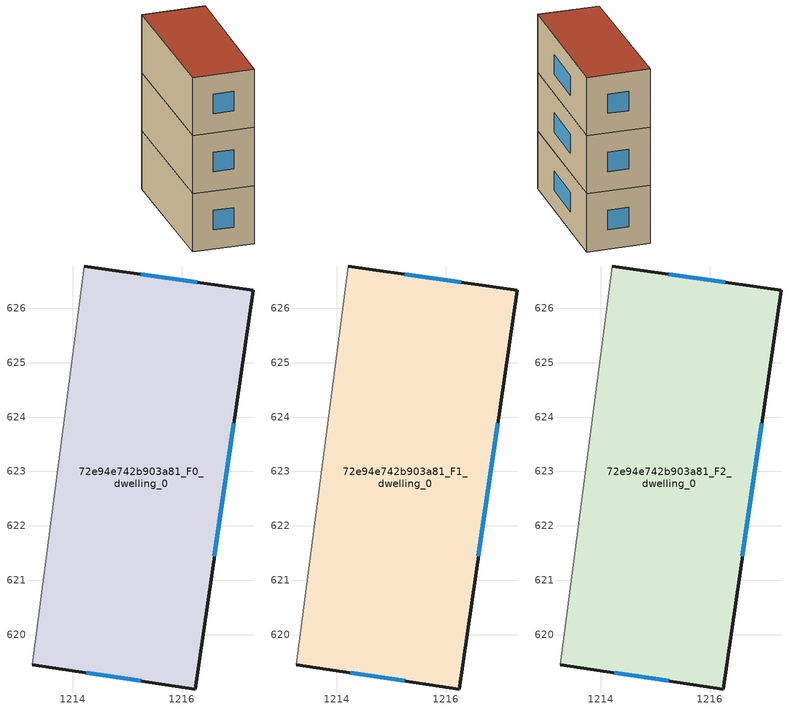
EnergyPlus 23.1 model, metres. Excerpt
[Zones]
72e94e742b903a81_F0_dwelling_0
 floor ground (EU_floor_Construction): 1217.32,626.32 1216.25,619 1213.26,619.45 1214.22,626.77 z0
 wall outside (EU_wall_Construction): 1213.26,619.45 1216.25,619 1217.32,626.32 1214.22,626.77 z0:3
 wall adiabatic (EU_wall_Construction): 1214.22,626.77 1213.26,619.45 z0:3
 window (EU_Window_Construction): 1216.28,626.47 1215.25,626.62 / 1216.6,621.44 1216.96,623.88 / 1214.25,619.3 1215.25,619.15 z1:2
72e94e742b903a81_F1_dwelling_0
 floor to 72e94e742b903a81_F0_dwelling_0 (EU_floor_Construction): 1217.32,626.32 1216.25,619 1213.26,619.45 1214.22,626.77 z3
 wall outside (EU_wall_Construction): 1213.26,619.45 1216.25,619 1217.32,626.32 1214.22,626.77 z3:6
 wall adiabatic (EU_wall_Construction): 1214.22,626.77 1213.26,619.45 z3:6
 window (EU_Window_Construction): 1216.28,626.47 1215.25,626.62 / 1216.6,621.44 1216.96,623.88 / 1214.25,619.3 1215.25,619.15 z4:5
72e94e742b903a81_F2_dwelling_0
 floor to 72e94e742b903a81_F1_dwelling_0 (EU_floor_Construction): 1217.32,626.32 1216.25,619 1213.26,619.45 1214.22,626.77 z6
 wall outside (EU_wall_Construction): 1213.26,619.45 1216.25,619 1217.32,626.32 1214.22,626.77 z6:9
 wall adiabatic (EU_wall_Construction): 1214.22,626.77 1213.26,619.45 z6:9
 window (EU_Window_Construction): 1216.28,626.47 1215.25,626.62 / 1216.6,621.44 1216.96,623.88 / 1214.25,619.3 1215.25,619.15 z7:8
 roof outside (EU_roof_Construction): 1216.25,619 1217.32,626.32 1214.22,626.77 1213.26,619.45 z9
[Building]
EU S2 Campaign: North Axis=0; Terrain=City; Solar Distribution=FullExterior
[Site:Location]
Bologna: Latitude=44.5; Longitude=11.25; Time Zone=1; Elevation=37
[SizingPeriod:WeatherFileDays]
AnnualSizingPeriod: Begin Month=1; Begin Day of Month=1; End Month=12; End Day of Month=31; Day of Week for Start Day=Monday; Use Weather File Daylight Saving Period=No; Use Weather File Rain and Snow Indicators=No
[MATERIAL]
EU_InternalMass_Material: Roughness=MediumRough; Thickness=0.1; Conductivity=1; Density=1800; Specific Heat=900; Thermal Absorptance=0.9; Solar Absorptance=0.7; Visible Absorptance=0.7
[MATERIAL:NOMASS] Roughness=MediumRough; Thermal Absorptance=0.9; Solar Absorptance=0.7; Visible Absorptance=0.7
Name | Thermal Resistance
EU_wall_NoMass | 0.937881
EU_roof_NoMass | 0.548572
EU_floor_NoMass | 0.71348
[WINDOWMATERIAL:SIMPLEGLAZINGSYSTEM]
EU_Window_SimpleGlazing: UFactor=4.25633; Solar Heat Gain Coefficient=0.85; Visible Transmittance=0.85
[CONSTRUCTION]
EU_wall_Construction: EU_wall_NoMass
EU_roof_Construction: EU_roof_NoMass
EU_floor_Construction: EU_floor_NoMass
EU_Window_Construction: EU_Window_SimpleGlazing
EU_InternalMass_Construction: EU_InternalMass_Material
[ZONE] Type=1; Multiplier=1; Ceiling Height=autocalculate; Floor Area=autocalculate; Part of Total Floor Area=Yes
Name | Volume
72e94e742b903a81_F0_dwelling_0 | 68.239
72e94e742b903a81_F1_dwelling_0; 72e94e742b903a81_F2_dwelling_0 | 68.2375
[INTERNALMASS] Construction=EU_InternalMass_Construction; Surface Area=22.7461
Name | Zone or ZoneList
72e94e742b903a81_F0_dwelling_0_EU_InternalMass | 72e94e742b903a81_F0_dwelling_0
72e94e742b903a81_F1_dwelling_0_EU_InternalMass | 72e94e742b903a81_F1_dwelling_0
72e94e742b903a81_F2_dwelling_0_EU_InternalMass | 72e94e742b903a81_F2_dwelling_0
[OTHEREQUIPMENT] Fuel Type=Electricity; Design Level Calculation Method=Watts/Area; Power per Zone Floor Area=1; Fraction Latent=0; Fraction Radiant=0; Fraction Lost=0; Carbon Dioxide Generation Rate=0; EndUse Subcategory=EU_Step8_InternalGains
Name | Zone or ZoneList or Space or SpaceList | Schedule
EU_Step8_InternalGain_72e94e742b903a81_F0_dwelling_0_f000 | 72e94e742b903a81_F0_dwelling_0 | EU_Step8_GainSchedule_72e94e742b903a81_F0_dwelling_0_f000
EU_Step8_InternalGain_72e94e742b903a81_F1_dwelling_0_f000 | 72e94e742b903a81_F1_dwelling_0 | EU_Step8_GainSchedule_72e94e742b903a81_F1_dwelling_0_f000
EU_Step8_InternalGain_72e94e742b903a81_F2_dwelling_0_f000 | 72e94e742b903a81_F2_dwelling_0 | EU_Step8_GainSchedule_72e94e742b903a81_F2_dwelling_0_f000
[ZONEVENTILATION:DESIGNFLOWRATE] Schedule=EU_AlwaysOn; Design Flow Rate Calculation Method=AirChanges/Hour; Air Changes per Hour=0.687892; Ventilation Type=Natural; Fan Pressure Rise=0; Fan Total Efficiency=1; Constant Term Coefficient=1; Temperature Term Coefficient=0; Velocity Term Coefficient=0; Velocity Squared Term Coefficient=0; Minimum Indoor Temperature=-100; Maximum Indoor Temperature=100; Delta Temperature=-100; Minimum Outdoor Temperature=-100; Maximum Outdoor Temperature=100; Maximum Wind Speed=40
Name | Zone or ZoneList or Space or SpaceList
EU_ConstantAir_72e94e742b903a81_F0_dwelling_0 | 72e94e742b903a81_F0_dwelling_0
EU_ConstantAir_72e94e742b903a81_F1_dwelling_0 | 72e94e742b903a81_F1_dwelling_0
EU_ConstantAir_72e94e742b903a81_F2_dwelling_0 | 72e94e742b903a81_F2_dwelling_0
[HVACTEMPLATE:THERMOSTAT] Constant Heating Setpoint=20; Constant Cooling Setpoint=50
EU_HeatOnly_72e94e742b903a81_F0_dwelling_0; EU_HeatOnly_72e94e742b903a81_F1_dwelling_0; EU_HeatOnly_72e94e742b903a81_F2_dwelling_0
[HVACTEMPLATE:ZONE:IDEALLOADSAIRSYSTEM] System Availability Schedule=EU_AlwaysOn; Maximum Heating Supply Air Temperature=50; Minimum Cooling Supply Air Temperature=13; Maximum Heating Supply Air Humidity Ratio=0.0156; Minimum Cooling Supply Air Humidity Ratio=0.0077; Heating Limit=NoLimit; Cooling Limit=NoLimit; Heating Availability Schedule=EU_AlwaysOn; Cooling Availability Schedule=EU_CoolingOff; Dehumidification Control Type=ConstantSensibleHeatRatio; Cooling Sensible Heat Ratio=0.7; Dehumidification Setpoint=60; Humidification Control Type=None; Humidification Setpoint=30; Outdoor Air Method=None; Outdoor Air Flow Rate per Person=0.00944; Outdoor Air Flow Rate per Zone Floor Area=0; Outdoor Air Flow Rate per Zone=0; Demand Controlled Ventilation Type=None; Outdoor Air Economizer Type=NoEconomizer; Heat Recovery Type=None; Sensible Heat Recovery Effectiveness=0.7; Latent Heat Recovery Effectiveness=0.65
Name | Template Thermostat
72e94e742b903a81_F0_dwelling_0 | EU_HeatOnly_72e94e742b903a81_F0_dwelling_0
72e94e742b903a81_F1_dwelling_0 | EU_HeatOnly_72e94e742b903a81_F1_dwelling_0
72e94e742b903a81_F2_dwelling_0 | EU_HeatOnly_72e94e742b903a81_F2_dwelling_0
[SIZING:ZONE] Zone Cooling Design Supply Air Temperature Input Method=SupplyAirTemperature; Zone Cooling Design Supply Air Temperature=13; Zone Heating Design Supply Air Temperature Input Method=SupplyAirTemperature; Zone Heating Design Supply Air Temperature=50; Zone Cooling Design Supply Air Humidity Ratio=0.008; Zone Heating Design Supply Air Humidity Ratio=0.008; Cooling Design Air Flow Method=DesignDay; Cooling Design Air Flow Rate=0; Cooling Minimum Air Flow per Zone Floor Area=0.000762; Cooling Minimum Air Flow=0; Cooling Minimum Air Flow Fraction=0.2; Heating Design Air Flow Method=DesignDay; Heating Design Air Flow Rate=0; Heating Maximum Air Flow per Zone Floor Area=0.002032; Heating Maximum Air Flow=0.141576; Heating Maximum Air Flow Fraction=0.3; Account for Dedicated Outdoor Air System=No; Dedicated Outdoor Air System Control Strategy=NeutralSupplyAir; Dedicated Outdoor Air Low Setpoint Temperature for Design=autosize; Dedicated Outdoor Air High Setpoint Temperature for Design=autosize; Zone Load Sizing Method=Sensible Load Only No Latent Load; Zone Latent Cooling Design Supply Air Humidity Ratio Input Method=HumidityRatioDifference; Zone Cooling Design Supply Air Humidity Ratio Difference=0.005; Zone Latent Heating Design Supply Air Humidity Ratio Input Method=HumidityRatioDifference; Zone Humidification Design Supply Air Humidity Ratio Difference=0.005
72e94e742b903a81_F0_dwelling_0; 72e94e742b903a81_F1_dwelling_0; 72e94e742b903a81_F2_dwelling_0
[SCHEDULE:CONSTANT]
Name | Hourly Value
EU_AlwaysOn | 1
EU_CoolingOff | 0
[SCHEDULE:FILE] Column Number=1; Rows to Skip at Top=0; Number of Hours of Data=8760; Column Separator=Comma; Interpolate to Timestep=No; Minutes per Item=60; Adjust Schedule for Daylight Savings=Yes
Name | File
EU_Step8_GainSchedule_72e94e742b903a81_F0_dwelling_0_f000 | ../../schedules/72e94e742b903a81/72e94e742b903a81_F0_dwelling_0_f000_gain.csv
EU_Step8_GainSchedule_72e94e742b903a81_F1_dwelling_0_f000 | ../../schedules/72e94e742b903a81/72e94e742b903a81_F1_dwelling_0_f000_gain.csv
EU_Step8_GainSchedule_72e94e742b903a81_F2_dwelling_0_f000 | ../../schedules/72e94e742b903a81/72e94e742b903a81_F2_dwelling_0_f000_gain.csv
